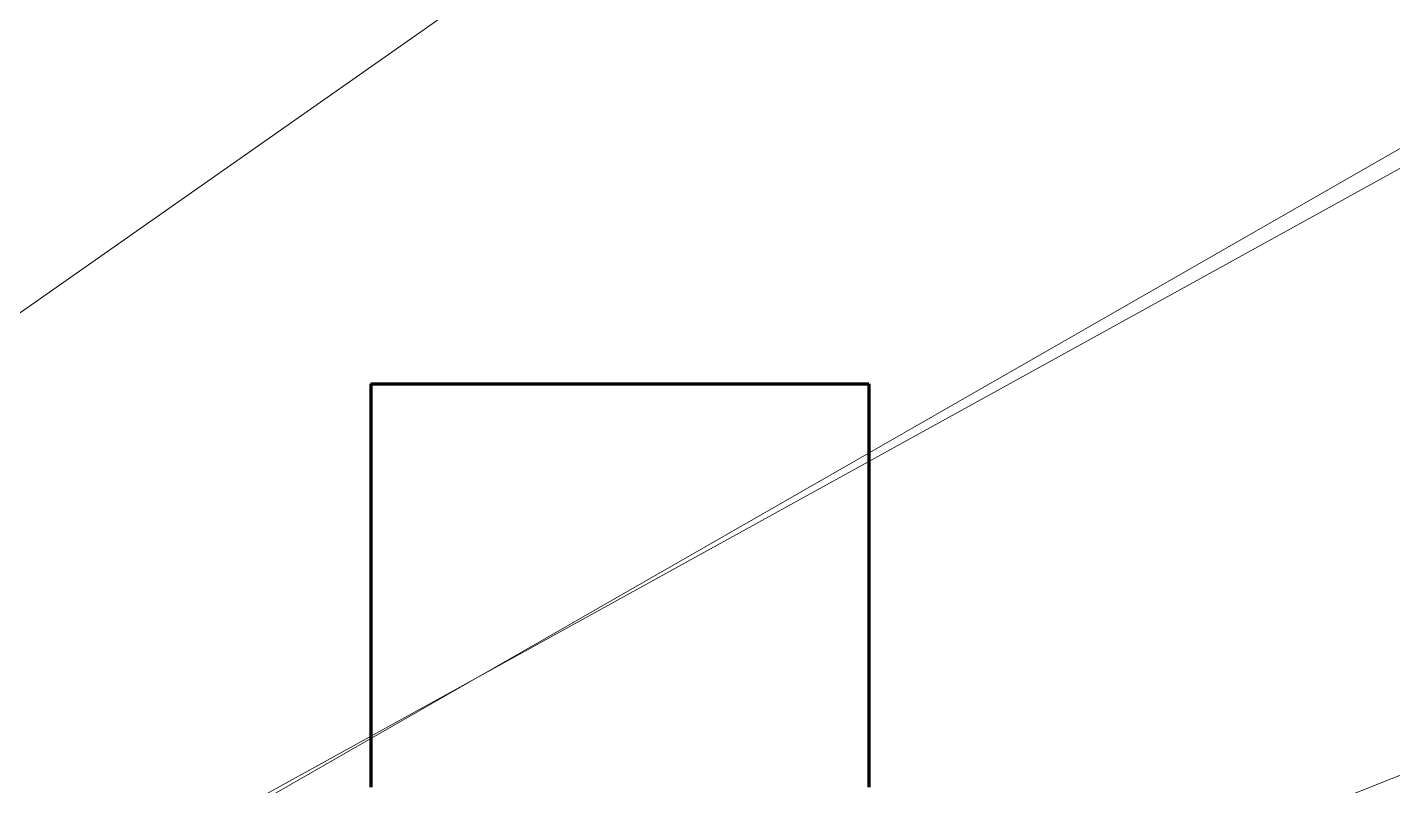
# Model space of a CAD drawing. Header units: millimetres. Extents: x 0 to 2208, y 0 to 420.
# Drawn here: x 104.63 to 118.35, y 169.73 to 177.35 of the extents above; entities that cross this region are included whole.
import ezdxf

# ---------------------------------------------------------------- set-up
doc = ezdxf.new("R2010")
doc.units = ezdxf.units.MM
doc.linetypes.add('IRAM-E-TRAZOS', pattern=[5, 4, -1])
for name, color, linetype, lineweight in [('01-VISIBLE', 7, 'CONTINUOUS', 70), ('02-OCULTA', 4, 'IRAM-E-TRAZOS', 35), ('08-FINA', 5, 'CONTINUOUS', 18)]:
    doc.layers.add(name, color=color, linetype=linetype, lineweight=lineweight)

msp = doc.modelspace()

# ---------------------------------------------------------------- linework, layer by layer
at = {"layer": '01-VISIBLE'}
msp.add_line((108.084, 173.766), (113.084, 173.766), dxfattribs=at)
for points in [[(108.084, 173.766), (108.084, 173.691), (108.084, 173.616), (108.084, 173.541), (108.084, 173.466), (108.084, 173.391), (108.084, 173.316), (108.084, 173.241), (108.084, 173.166), (108.084, 173.091), (108.084, 173.016), (108.084, 172.941), (108.084, 172.866), (108.084, 172.791), (108.084, 172.716), (108.084, 172.641), (108.084, 172.566), (108.084, 172.491), (108.084, 172.416), (108.084, 172.341), (108.084, 172.266), (108.084, 172.191), (108.084, 172.116), (108.084, 172.041), (108.084, 171.966), (108.084, 171.891), (108.084, 171.816), (108.084, 171.741), (108.084, 171.666), (108.084, 171.591), (108.084, 171.516), (108.084, 171.441), (108.084, 171.366), (108.084, 171.291), (108.084, 171.216), (108.084, 171.141), (108.084, 171.066), (108.084, 170.991), (108.084, 170.916), (108.084, 170.841), (108.084, 170.766), (108.084, 170.691), (108.084, 170.616), (108.084, 170.541), (108.084, 170.466), (108.084, 170.391), (108.084, 170.316), (108.084, 170.241), (108.084, 170.166), (108.084, 170.091), (108.084, 170.016), (108.084, 169.941), (108.084, 169.866), (108.084, 169.791), (108.084, 169.716)], [(113.084, 173.766), (113.084, 173.691), (113.084, 173.616), (113.084, 173.541), (113.084, 173.466), (113.084, 173.391), (113.084, 173.316), (113.084, 173.241), (113.084, 173.166), (113.084, 173.091), (113.084, 173.016), (113.084, 172.941), (113.084, 172.866), (113.084, 172.791), (113.084, 172.716), (113.084, 172.641), (113.084, 172.566), (113.084, 172.491), (113.084, 172.416), (113.084, 172.341), (113.084, 172.266), (113.084, 172.191), (113.084, 172.116), (113.084, 172.041), (113.084, 171.966), (113.084, 171.891), (113.084, 171.816), (113.084, 171.741), (113.084, 171.666), (113.084, 171.591), (113.084, 171.516), (113.084, 171.441), (113.084, 171.366), (113.084, 171.291), (113.084, 171.216), (113.084, 171.141), (113.084, 171.066), (113.084, 170.991), (113.084, 170.916), (113.084, 170.841), (113.084, 170.766), (113.084, 170.691), (113.084, 170.616), (113.084, 170.541), (113.084, 170.466), (113.084, 170.391), (113.084, 170.316), (113.084, 170.241), (113.084, 170.166), (113.084, 170.091), (113.084, 170.016), (113.084, 169.941), (113.084, 169.866), (113.084, 169.791), (113.084, 169.716)]]:
    msp.add_lwpolyline(points, dxfattribs=at)
at = {"layer": '02-OCULTA'}
for points in [[(108.084, 169.716), (108.084, 169.791), (108.084, 169.866), (108.084, 169.941), (108.084, 170.016), (108.084, 170.091), (108.084, 170.166), (108.084, 170.241), (108.084, 170.316), (108.084, 170.391), (108.084, 170.466), (108.084, 170.541), (108.084, 170.616), (108.084, 170.691), (108.084, 170.766), (108.084, 170.841), (108.084, 170.916), (108.084, 170.991), (108.084, 171.066), (108.084, 171.141), (108.084, 171.216), (108.084, 171.291), (108.084, 171.366), (108.084, 171.441), (108.084, 171.516), (108.084, 171.591), (108.084, 171.666), (108.084, 171.741), (108.084, 171.816), (108.084, 171.891), (108.084, 171.966), (108.084, 172.041), (108.084, 172.116), (108.084, 172.191), (108.084, 172.266), (108.084, 172.341), (108.084, 172.416), (108.084, 172.491), (108.084, 172.566), (108.084, 172.641), (108.084, 172.716), (108.084, 172.791), (108.084, 172.866), (108.084, 172.941), (108.084, 173.016), (108.084, 173.091), (108.084, 173.166), (108.084, 173.241), (108.084, 173.316), (108.084, 173.391), (108.084, 173.466), (108.084, 173.541), (108.084, 173.616), (108.084, 173.691), (108.084, 173.766)], [(113.084, 169.716), (113.084, 169.791), (113.084, 169.866), (113.084, 169.941), (113.084, 170.016), (113.084, 170.091), (113.084, 170.166), (113.084, 170.241), (113.084, 170.316), (113.084, 170.391), (113.084, 170.466), (113.084, 170.541), (113.084, 170.616), (113.084, 170.691), (113.084, 170.766), (113.084, 170.841), (113.084, 170.916), (113.084, 170.991), (113.084, 171.066), (113.084, 171.141), (113.084, 171.216), (113.084, 171.291), (113.084, 171.366), (113.084, 171.441), (113.084, 171.516), (113.084, 171.591), (113.084, 171.666), (113.084, 171.741), (113.084, 171.816), (113.084, 171.891), (113.084, 171.966), (113.084, 172.041), (113.084, 172.116), (113.084, 172.191), (113.084, 172.266), (113.084, 172.341), (113.084, 172.416), (113.084, 172.491), (113.084, 172.566), (113.084, 172.641), (113.084, 172.716), (113.084, 172.791), (113.084, 172.866), (113.084, 172.941), (113.084, 173.016), (113.084, 173.091), (113.084, 173.166), (113.084, 173.241), (113.084, 173.316), (113.084, 173.391), (113.084, 173.466), (113.084, 173.541), (113.084, 173.616), (113.084, 173.691), (113.084, 173.766)]]:
    msp.add_lwpolyline(points, dxfattribs=at)
at = {"layer": '08-FINA'}
for p, q in [((130.209, 192.469), (99.657, 171.045)), ((139.982, 187.833), (90.484, 160.516)), ((130.014, 182.777), (90.484, 160.118)), ((139.765, 178.292), (90.484, 158.766))]:
    msp.add_line(p, q, dxfattribs=at)

doc.saveas('drawing.dxf')
